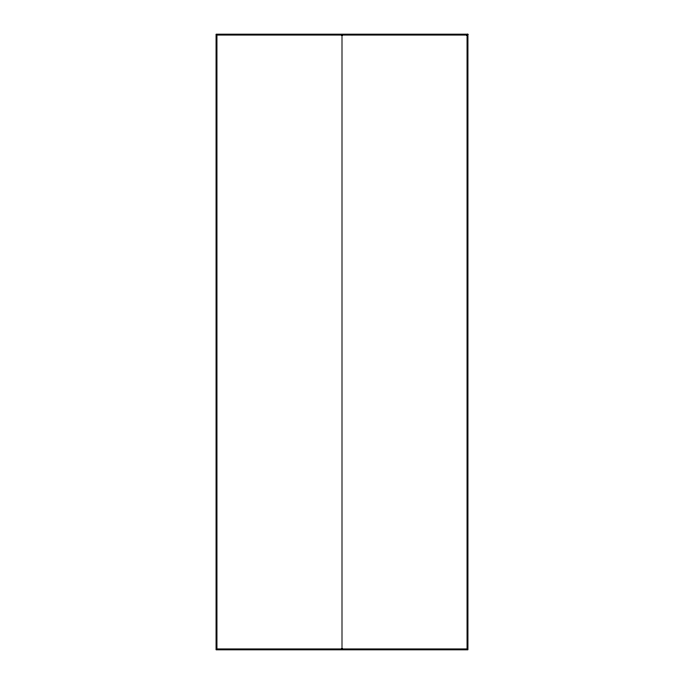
<?xml version="1.0" encoding="UTF-8"?>
<svg xmlns="http://www.w3.org/2000/svg" width="684" height="684" viewBox="0 0 684 684"><rect width="100%" height="100%" fill="white"/><g stroke="black" fill="none" stroke-linecap="round" stroke-linejoin="round"><path stroke-width="1.03" d="M342 35.038L342 648.962M467.916 34.2L216.084 34.2L216.084 649.8L467.916 649.8L467.916 34.2M467.078 35.038L216.922 35.038L216.922 648.962L467.078 648.962L467.078 35.038"/></g></svg>
